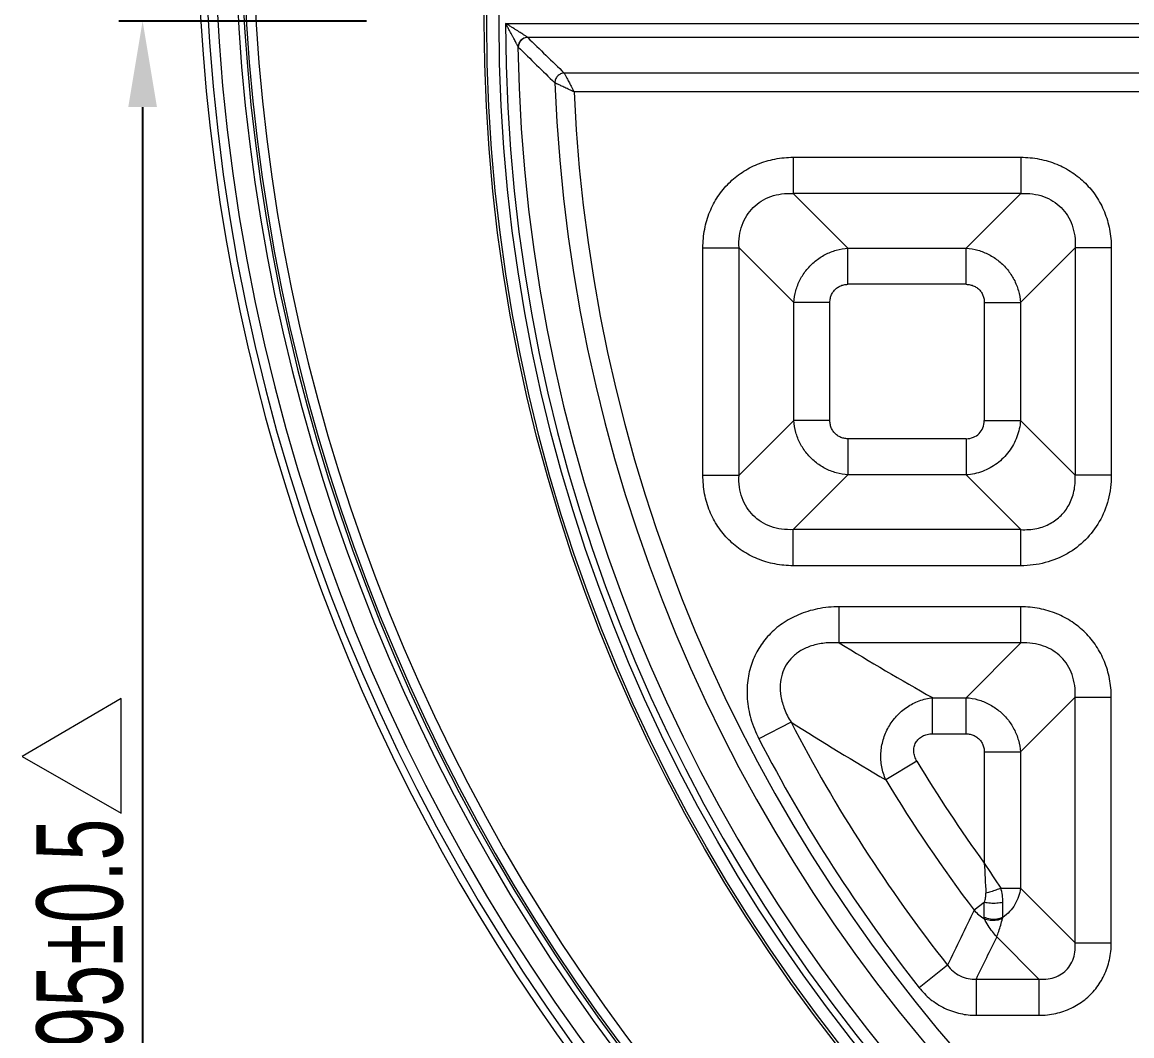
# Model space of a CAD drawing. Header units: millimetres. Extents: x 5536 to 6151, y 463 to 893.
# Drawn here: x 5924.2 to 5982.3, y 592 to 645 of the extents above; entities that cross this region are included whole.
import ezdxf

# ---------------------------------------------------------------- set-up
doc = ezdxf.new("R2010")
doc.units = ezdxf.units.MM
doc.header["$LTSCALE"] = 0.2
doc.layers.get('0').update_dxf_attribs({"lineweight": 18})
doc.layers.add('poumianxian', color=2, linetype='Continuous', lineweight=18)
doc.styles.add('標準', font='', dxfattribs={"width": 0.667})
doc.styles.get('標準').set_extended_font_data('pmingliu')
doc.dimstyles.new('11111111111', dxfattribs={"dimtxt": 4.5, "dimasz": 4.5, "dimexe": 1.25, "dimexo": 0.625, "dimtad": 1, "dimtoh": 1, "dimdsep": 46, "dimtxsty": '標準', "dimblk": '_CAXARROW', "dimcen": 0, "dimdle": 9, "dimclrd": 6, "dimclre": 6, "dimclrt": 2, "dimadec": 0, "dimazin": 0, "dimtfac": 0.707107, "dimtofl": 0, "dimtmove": 2, "dimatfit": 3, "dimfxl": 0, "dimfrac": 2, "dimtolj": 1, "dimarcsym": 0})
doc.dimstyles.new('ISO-25', dxfattribs={"dimtxt": 2.5, "dimasz": 2.5, "dimexe": 1.25, "dimexo": 0.625, "dimtad": 1, "dimdsep": 46, "dimtxsty": 'Standard', "dimblk": '_CAXARROW', "dimcen": 0, "dimdle": 5, "dimclrd": 4, "dimclre": 4, "dimclrt": 3, "dimadec": 0, "dimazin": 0, "dimtfac": 0.707107, "dimtofl": 0, "dimtmove": 2, "dimatfit": 3, "dimfxl": 0, "dimfrac": 2, "dimarcsym": 0})

# ---------------------------------------------------------------- blocks, each defined once
blk = doc.blocks.new('*X6')
at = {"layer": 'poumianxian'}
blk.add_hatch(color=6, dxfattribs=at).paths.add_polyline_path([(6122.675, 711.828), (6123.522, 710.591), (6119.386, 708.667)], flags=0)
at = {"layer": 'poumianxian', "color": 6, "lineweight": -2}
blk.add_line((6139.007, 722.105), (6123.098, 711.21), dxfattribs=at)
at = {"layer": 'poumianxian', "insert": (6131.14, 720.511), "char_height": 4.5, "width": 42.93346, "attachment_point": 5, "rotation": 34.40627, "style": '標準'}
blk.add_mtext('\\T1.004;%%C203.82', dxfattribs=at)
blk = doc.blocks.new('_CAXARROW')
blk.add_hatch(color=0).paths.add_polyline_path([(0, 0), (-1, 0.125), (-1, -0.125)], flags=0)
blk = doc.blocks.new('*X60')
at = {"layer": 'poumianxian'}
for points in [[(5929.783, 640.583), (5931.283, 640.583), (5930.533, 645.083)], [(5929.783, 549.633), (5931.283, 549.633), (5930.533, 545.133)]]:
    blk.add_hatch(color=6, dxfattribs=at).paths.add_polyline_path(points, flags=0)
at = {"layer": 'poumianxian', "color": 6, "lineweight": -2}
for p, q in [((5942.233, 645.083), (5929.283, 645.083)), ((5930.533, 640.583), (5930.533, 549.633)), ((6014.536, 545.133), (5929.283, 545.133))]:
    blk.add_line(p, q, dxfattribs=at)
at = {"layer": 'poumianxian', "color": 2, "insert": (5927.266, 594.637), "char_height": 4.5, "width": 49.69584, "attachment_point": 5, "rotation": 90, "style": '標準'}
blk.add_mtext('\\T1.004;99.95%%P0.5', dxfattribs=at)
blk = doc.blocks.new('ETERTER')
at = {"layer": 'poumianxian'}
for p, q in [((-3.042, 5.172), (-6, 0)), ((0, 0), (-3.042, 5.172)), ((-6, 0), (0, 0))]:
    blk.add_line(p, q, dxfattribs=at)

msp = doc.modelspace()

# ---------------------------------------------------------------- linework, layer by layer
for p, q in [((5949.511, 644.962), (6030.508, 644.962)), ((6030.508, 644.224), (5950.669, 644.224)), ((6028.647, 642.363), (5952.581, 642.363)), ((6028.647, 641.378), (5953.094, 641.378)), ((5964.557, 637.96), (5964.557, 636.069)), ((5964.557, 637.96), (5976.455, 637.96)), ((5976.455, 637.96), (5976.455, 636.069)), ((5967.416, 633.21), (5964.557, 636.069)), ((5976.455, 636.069), (5964.557, 636.069)), ((5973.597, 633.21), (5976.455, 636.069)), ((5959.83, 621.334), (5959.83, 633.232)), ((5959.83, 633.232), (5961.721, 633.232)), ((5961.721, 621.334), (5961.721, 633.232)), ((5964.579, 630.373), (5961.721, 633.232)), ((5967.416, 631.319), (5967.416, 633.21)), ((5967.416, 633.21), (5973.597, 633.21)), ((5973.597, 631.319), (5973.597, 633.21)), ((5976.433, 630.373), (5979.292, 633.232)), ((5979.292, 633.232), (5979.292, 621.334)), ((5981.183, 633.232), (5979.292, 633.232)), ((5981.183, 633.232), (5981.183, 621.334)), ((5973.597, 631.319), (5967.416, 631.319)), ((5964.579, 624.193), (5964.579, 630.373)), ((5966.47, 630.373), (5964.579, 630.373)), ((5966.47, 624.193), (5966.47, 630.373)), ((5974.542, 630.373), (5974.542, 624.193)), ((5974.542, 630.373), (5976.433, 630.373)), ((5976.433, 630.373), (5976.433, 624.193)), ((5964.579, 624.193), (5961.721, 621.334)), ((5966.47, 624.193), (5964.579, 624.193)), ((5974.542, 624.193), (5976.433, 624.193)), ((5976.433, 624.193), (5979.292, 621.334)), ((5967.416, 623.247), (5967.416, 621.356)), ((5973.597, 623.247), (5967.416, 623.247)), ((5973.597, 623.247), (5973.597, 621.356)), ((5959.83, 621.334), (5961.721, 621.334)), ((5967.416, 621.356), (5964.557, 618.497)), ((5973.597, 621.356), (5967.416, 621.356)), ((5973.597, 621.356), (5976.455, 618.497)), ((5981.183, 621.334), (5979.292, 621.334)), ((5964.557, 616.606), (5964.557, 618.497)), ((5976.455, 618.497), (5964.557, 618.497)), ((5976.455, 616.606), (5976.455, 618.497)), ((5976.455, 616.606), (5964.557, 616.606)), ((5966.958, 612.569), (5966.958, 614.46)), ((5976.455, 614.46), (5966.958, 614.46)), ((5976.455, 612.569), (5976.455, 614.46)), ((5976.455, 612.569), (5966.958, 612.569)), ((5973.597, 609.71), (5976.455, 612.569)), ((5971.829, 607.819), (5971.829, 609.71)), ((5971.829, 609.71), (5973.597, 609.71)), ((5973.597, 607.819), (5973.597, 609.71)), ((5976.433, 606.873), (5979.292, 609.732)), ((5979.292, 596.889), (5979.292, 609.732)), ((5979.292, 609.732), (5981.183, 609.732)), ((5981.183, 596.888), (5981.183, 609.732)), ((5964.439, 608.429), (5962.759, 607.56)), ((5971.829, 607.819), (5973.597, 607.819)), ((5971.019, 606.386), (5969.399, 605.41)), ((5974.542, 606.873), (5974.542, 601.059)), ((5974.542, 606.873), (5976.433, 606.873)), ((5976.433, 606.873), (5976.433, 599.747)), ((5975.405, 599.747), (5976.433, 599.747)), ((5976.433, 599.747), (5979.292, 596.889)), ((5974.542, 599.01), (5974.008, 598.605)), ((5974.542, 598.225), (5974.542, 599.01)), ((5975.515, 598.225), (5975.515, 599.01)), ((5975.192, 597.206), (5977.401, 594.997)), ((5979.292, 596.888), (5981.183, 596.888)), ((5972.625, 595.718), (5971.14, 594.548)), ((5974.111, 594.997), (5974.111, 593.106)), ((5974.111, 594.997), (5977.401, 594.997)), ((5977.401, 594.997), (5977.401, 593.106)), ((5974.111, 593.106), (5977.401, 593.106))]:
    msp.add_line(p, q)
for radius in [86.907, 86.782, 86.133]:
    msp.add_circle((6035.306, 645.083), radius)
for centre, radius, start, end in [((6035.306, 651.083), 101.525, 101.56871, 263.81047), ((6035.306, 651.083), 101.026, 101.59189, 263.81047), ((6035.306, 651.083), 99.942, 101.71935, 249.08959), ((6035.306, 651.083), 99.642, 101.71935, 249.08959), ((6035.306, 651.083), 99.525, 101.73334, 248.88345), ((6035.306, 651.083), 99.026, 101.82936, 248.86382), ((6035.306, 651.083), 101.908, 118.44247, 254.63694), ((6035.306, 645.083), 85.795, 180.08059, 269.91941), ((6114.827, 811.017), 234.025, 225.45618, 226.1095), ((6035.306, 645.083), 85.155, 180.90297, 269.09703), ((6116.211, 811.447), 236.006, 225.29004, 225.93983), ((6035.306, 645.083), 83.28, 182.22396, 267.77604), ((6035.306, 645.083), 82.295, 182.58039, 267.41961), ((6058.196, 762.434), 175.453, 238.66703, 240.51134), ((6035.306, 645.083), 79.786, 207.34891, 218.2224), ((6060.66, 760.953), 180.339, 237.75372, 239.59845), ((6035.306, 645.083), 81.677, 207.34893, 218.22237), ((6035.306, 645.083), 75.036, 211.04547, 215.92336), ((6035.306, 645.083), 76.927, 211.04541, 217.1705), ((6208.09, 613.138), 233.86, 182.96066, 183.34625), ((6073.266, 665.082), 117.666, 212.96342, 213.72828), ((6303.532, 439.015), 366.135, 154.15891, 154.65969), ((5975.62, 599.969), 2.113, 220.24324, 239.50242), ((6288.374, 442.483), 349.316, 153.70898, 154.11229)]:
    msp.add_arc(centre, radius, start, end)
for points, knots in [([(5950.162, 643.741), (5950.156, 643.755), (5950.141, 643.786), (5950.116, 643.838), (5950.084, 643.901), (5950.044, 643.977), (5949.996, 644.068), (5949.938, 644.176), (5949.87, 644.302), (5949.793, 644.444), (5949.707, 644.602), (5949.612, 644.776), (5949.546, 644.898), (5949.511, 644.962)], [0, 0, 0, 0, 5259.292852, 11842.4558, 19818.365911, 29451.930477, 41123.942429, 55194.604295, 71696.305497, 90257.793671, 110753.3833, 133423.367961, 158450.273036, 158450.273036, 158450.273036, 158450.273036]), ([(5950.654, 644.234), (5950.643, 644.243), (5950.618, 644.262), (5950.574, 644.292), (5950.518, 644.329), (5950.449, 644.374), (5950.364, 644.428), (5950.262, 644.493), (5950.143, 644.568), (5950.008, 644.652), (5949.857, 644.747), (5949.689, 644.851), (5949.572, 644.924), (5949.511, 644.962)], [0, 0, 0, 0, 4816.189591, 11092.094098, 18852.775227, 28345.217143, 39946.745321, 54022.262793, 70609.709714, 89335.964748, 110070.291315, 133050.984757, 158456.525257, 158456.525257, 158456.525257, 158456.525257]), ([(5950.654, 644.234), (5950.57, 644.231), (5950.4, 644.179), (5950.214, 643.994), (5950.164, 643.824), (5950.162, 643.741)], [0, 0, 0, 0, 16462.127284, 32989.981328, 49256.179376, 49256.179376, 49256.179376, 49256.179376]), ([(5950.669, 644.224), (5950.584, 644.221), (5950.412, 644.17), (5950.226, 643.981), (5950.178, 643.808), (5950.176, 643.723)], [0, 0, 0, 0, 16378.569965, 32877.975326, 49256.314952, 49256.314952, 49256.314952, 49256.314952]), ([(5952.581, 642.363), (5952.517, 642.361), (5952.386, 642.33), (5952.223, 642.215), (5952.114, 642.047), (5952.089, 641.916), (5952.089, 641.851)], [0, 0, 0, 0, 15591.836287, 31314.897495, 47038.01359, 62629.951311, 62629.951311, 62629.951311, 62629.951311]), ([(5952.581, 642.363), (5952.586, 642.353), (5952.599, 642.329), (5952.621, 642.287), (5952.648, 642.234), (5952.682, 642.169), (5952.722, 642.092), (5952.769, 642.003), (5952.821, 641.903), (5952.879, 641.792), (5952.943, 641.668), (5953.016, 641.529), (5953.067, 641.43), (5953.095, 641.378)], [0, 0, 0, 0, 4881.397992, 11587.063954, 19983.731165, 30437.007961, 42936.826499, 57352.433855, 73485.444668, 91198.15964, 110869.575459, 133099.649555, 158547.697365, 158547.697365, 158547.697365, 158547.697365]), ([(5953.095, 641.378), (5953.041, 641.403), (5952.94, 641.45), (5952.798, 641.517), (5952.672, 641.576), (5952.559, 641.629), (5952.456, 641.678), (5952.365, 641.72), (5952.286, 641.758), (5952.22, 641.789), (5952.166, 641.815), (5952.124, 641.835), (5952.1, 641.846), (5952.089, 641.851)], [0, 0, 0, 0, 25433.957107, 47656.007845, 67323.626672, 85035.561964, 101169.990205, 115588.597042, 128092.380444, 138550.0533, 146951.003856, 153660.575042, 158544.617739, 158544.617739, 158544.617739, 158544.617739]), ([(5959.83, 633.232), (5959.83, 633.557), (5959.89, 634.198), (5960.159, 635.107), (5960.59, 635.923), (5961.165, 636.626), (5961.867, 637.2), (5962.684, 637.631), (5963.593, 637.9), (5964.233, 637.96), (5964.557, 637.96)], [0, 0, 0, 0, 15369.590522, 30240.898906, 44606.546034, 58744.725158, 72884.906436, 87253.893463, 102135.723982, 117467.078735, 117467.078735, 117467.078735, 117467.078735]), ([(5976.455, 637.96), (5976.78, 637.96), (5977.421, 637.9), (5978.331, 637.63), (5979.147, 637.199), (5979.849, 636.625), (5980.423, 635.922), (5980.854, 635.106), (5981.123, 634.196), (5981.183, 633.556), (5981.183, 633.232)], [0, 0, 0, 0, 15417.123865, 30334.424559, 44744.500147, 58926.404241, 73110.316682, 87523.742497, 102451.597869, 117830.367713, 117830.367713, 117830.367713, 117830.367713]), ([(5961.721, 633.232), (5961.708, 633.437), (5961.721, 633.84), (5961.857, 634.412), (5962.102, 634.919), (5962.443, 635.347), (5962.872, 635.688), (5963.379, 635.932), (5963.95, 636.068), (5964.353, 636.081), (5964.557, 636.069)], [0, 0, 0, 0, 15816.276402, 30773.910796, 44957.785249, 58771.962815, 72584.691645, 86767.716344, 101732.396642, 117514.89359, 117514.89359, 117514.89359, 117514.89359]), ([(5976.455, 636.069), (5976.66, 636.081), (5977.063, 636.068), (5977.635, 635.932), (5978.142, 635.688), (5978.571, 635.346), (5978.912, 634.918), (5979.155, 634.411), (5979.292, 633.839), (5979.304, 633.437), (5979.292, 633.232)], [0, 0, 0, 0, 15859.15152, 30857.333406, 45079.657825, 58931.283173, 72781.45586, 87002.928221, 102008.175114, 117833.455607, 117833.455607, 117833.455607, 117833.455607]), ([(5964.579, 630.373), (5964.593, 630.58), (5964.666, 630.993), (5964.898, 631.576), (5965.244, 632.101), (5965.689, 632.545), (5966.214, 632.891), (5966.797, 633.124), (5967.209, 633.196), (5967.416, 633.21)], [0, 0, 0, 0, 14843.768449, 29731.112719, 44644.534362, 59566.861457, 74479.975983, 89367.282876, 104206.357379, 104206.357379, 104206.357379, 104206.357379]), ([(5973.597, 633.21), (5973.803, 633.196), (5974.216, 633.124), (5974.799, 632.891), (5975.324, 632.545), (5975.769, 632.1), (5976.115, 631.575), (5976.347, 630.992), (5976.419, 630.58), (5976.433, 630.373)], [0, 0, 0, 0, 14868.301346, 29780.250532, 44718.320191, 59665.310019, 74603.072053, 89514.983801, 104378.583443, 104378.583443, 104378.583443, 104378.583443]), ([(5966.47, 630.373), (5966.47, 630.446), (5966.485, 630.59), (5966.554, 630.794), (5966.665, 630.974), (5966.815, 631.124), (5966.995, 631.235), (5967.199, 631.304), (5967.343, 631.319), (5967.416, 631.319)], [0, 0, 0, 0, 15236.437577, 30144.871832, 44821.654466, 59420.204762, 74103.869359, 89018.009631, 104248.853771, 104248.853771, 104248.853771, 104248.853771]), ([(5973.597, 631.319), (5973.669, 631.319), (5973.813, 631.304), (5974.017, 631.235), (5974.198, 631.124), (5974.347, 630.974), (5974.458, 630.794), (5974.527, 630.59), (5974.542, 630.446), (5974.542, 630.373)], [0, 0, 0, 0, 15255.911226, 30183.399909, 44878.940899, 59496.149561, 74198.581309, 89131.783302, 104382.093942, 104382.093942, 104382.093942, 104382.093942]), ([(5967.416, 621.356), (5967.209, 621.37), (5966.797, 621.442), (5966.214, 621.675), (5965.689, 622.021), (5965.244, 622.466), (5964.898, 622.991), (5964.666, 623.574), (5964.594, 623.986), (5964.579, 624.193)], [0, 0, 0, 0, 14855.137305, 29753.883809, 44678.727654, 59612.483773, 74537.020268, 89435.729363, 104286.169128, 104286.169128, 104286.169128, 104286.169128]), ([(5967.416, 623.247), (5967.343, 623.247), (5967.199, 623.262), (5966.996, 623.331), (5966.815, 623.442), (5966.666, 623.592), (5966.554, 623.772), (5966.485, 623.976), (5966.47, 624.12), (5966.47, 624.193)], [0, 0, 0, 0, 15244.716106, 30161.250672, 44846.007753, 59452.489989, 74144.132773, 89066.376456, 104305.496086, 104305.496086, 104305.496086, 104305.496086]), ([(5973.597, 623.247), (5973.724, 623.247), (5973.975, 623.294), (5974.29, 623.502), (5974.496, 623.816), (5974.542, 624.066), (5974.542, 624.193)], [0, 0, 0, 0, 16261.661105, 31545.315129, 46831.765448, 62956.461742, 62956.461742, 62956.461742, 62956.461742]), ([(5976.433, 624.193), (5976.413, 623.903), (5976.288, 623.327), (5975.863, 622.553), (5975.237, 621.927), (5974.462, 621.502), (5973.886, 621.376), (5973.597, 621.356)], [0, 0, 0, 0, 15375.93407, 30760.039829, 46210.095344, 61643.607775, 76995.404591, 76995.404591, 76995.404591, 76995.404591]), ([(5964.557, 616.606), (5964.232, 616.606), (5963.591, 616.666), (5962.682, 616.936), (5961.866, 617.367), (5961.164, 617.941), (5960.589, 618.644), (5960.158, 619.46), (5959.889, 620.37), (5959.83, 621.01), (5959.83, 621.334)], [0, 0, 0, 0, 15392.529769, 30286.033709, 44673.121691, 58832.40217, 72993.687789, 87384.120653, 102288.162433, 117642.399365, 117642.399365, 117642.399365, 117642.399365]), ([(5964.557, 618.497), (5964.352, 618.485), (5963.95, 618.498), (5963.377, 618.634), (5962.871, 618.878), (5962.442, 619.22), (5962.101, 619.648), (5961.857, 620.155), (5961.721, 620.727), (5961.708, 621.129), (5961.721, 621.334)], [0, 0, 0, 0, 15836.129147, 30812.538512, 45014.216705, 58845.733959, 72675.800662, 86876.628033, 101860.092148, 117662.399438, 117662.399438, 117662.399438, 117662.399438]), ([(5976.455, 618.497), (5976.734, 618.481), (5977.27, 618.515), (5977.997, 618.777), (5978.581, 619.209), (5979.013, 619.793), (5979.274, 620.52), (5979.309, 621.055), (5979.292, 621.334)], [0, 0, 0, 0, 16576.749755, 31416.727772, 45261.273817, 59091.25007, 73920.326664, 90495.74032, 90495.74032, 90495.74032, 90495.74032]), ([(5981.183, 621.334), (5981.183, 620.904), (5981.078, 620.059), (5980.607, 618.897), (5979.865, 617.924), (5978.892, 617.182), (5977.73, 616.711), (5976.885, 616.606), (5976.455, 616.606)], [0, 0, 0, 0, 15689.064694, 30687.299928, 45256.102279, 59832.198561, 74826.420287, 90516.504166, 90516.504166, 90516.504166, 90516.504166]), ([(5966.958, 614.46), (5966.58, 614.46), (5965.85, 614.392), (5964.838, 614.086), (5963.975, 613.615), (5963.273, 613.013), (5962.732, 612.304), (5962.351, 611.497), (5962.139, 610.596), (5962.118, 609.613), (5962.311, 608.574), (5962.586, 607.895), (5962.759, 607.56)], [0, 0, 0, 0, 16684.661823, 32073.739275, 46347.677408, 59737.502332, 72564.688429, 85418.773204, 98818.435009, 113090.327174, 128485.792704, 145130.956118, 145130.956118, 145130.956118, 145130.956118]), ([(5981.183, 609.732), (5981.183, 610.056), (5981.123, 610.697), (5980.854, 611.606), (5980.423, 612.423), (5979.848, 613.125), (5979.146, 613.7), (5978.329, 614.131), (5977.42, 614.4), (5976.779, 614.46), (5976.455, 614.46)], [0, 0, 0, 0, 15423.76647, 30378.535119, 44821.040836, 59034.271111, 73248.051745, 87691.198311, 102647.67983, 118064.006695, 118064.006695, 118064.006695, 118064.006695]), ([(5966.958, 612.569), (5966.702, 612.589), (5966.212, 612.587), (5965.53, 612.45), (5964.959, 612.2), (5964.504, 611.855), (5964.167, 611.432), (5963.947, 610.937), (5963.85, 610.373), (5963.891, 609.75), (5964.082, 609.082), (5964.304, 608.647), (5964.439, 608.429)], [0, 0, 0, 0, 17786.070756, 33584.792659, 47694.945684, 60517.23806, 72586.850185, 84688.624627, 97539.377547, 111665.770663, 127476.355737, 145189.265747, 145189.265747, 145189.265747, 145189.265747]), ([(5979.292, 609.732), (5979.304, 609.937), (5979.292, 610.339), (5979.155, 610.911), (5978.911, 611.418), (5978.57, 611.847), (5978.141, 612.188), (5977.634, 612.432), (5977.062, 612.568), (5976.66, 612.581), (5976.455, 612.569)], [0, 0, 0, 0, 15868.406881, 30900.285451, 45151.429072, 59030.895148, 72910.015033, 87161.077602, 102194.014453, 118055.498016, 118055.498016, 118055.498016, 118055.498016]), ([(5969.399, 605.41), (5969.3, 605.626), (5969.155, 606.085), (5969.109, 606.804), (5969.231, 607.516), (5969.513, 608.182), (5969.939, 608.767), (5970.486, 609.239), (5971.125, 609.571), (5971.593, 609.683), (5971.829, 609.71)], [0, 0, 0, 0, 14666.641692, 29388.646216, 44155.242431, 58944.403252, 73734.702277, 88504.201774, 103228.960522, 117897.569735, 117897.569735, 117897.569735, 117897.569735]), ([(5973.597, 609.71), (5973.803, 609.696), (5974.216, 609.624), (5974.799, 609.391), (5975.324, 609.045), (5975.769, 608.6), (5976.115, 608.075), (5976.347, 607.492), (5976.419, 607.08), (5976.433, 606.873)], [0, 0, 0, 0, 14892.551992, 29828.823016, 44791.257115, 59762.625934, 74724.751907, 89660.98543, 104548.828048, 104548.828048, 104548.828048, 104548.828048]), ([(5971.019, 606.386), (5970.972, 606.464), (5970.896, 606.627), (5970.846, 606.886), (5970.866, 607.138), (5970.954, 607.367), (5971.106, 607.562), (5971.311, 607.708), (5971.558, 607.799), (5971.737, 607.819), (5971.829, 607.819)], [0, 0, 0, 0, 15830.451064, 30822.846701, 45096.641337, 58959.645455, 72826.4922, 87106.863401, 102107.221056, 117944.512436, 117944.512436, 117944.512436, 117944.512436]), ([(5973.597, 607.819), (5973.669, 607.819), (5973.813, 607.804), (5974.017, 607.735), (5974.198, 607.624), (5974.347, 607.474), (5974.458, 607.294), (5974.527, 607.09), (5974.542, 606.946), (5974.542, 606.873)], [0, 0, 0, 0, 15280.802174, 30232.645964, 44952.163624, 59593.221153, 74319.640814, 89277.207235, 104552.399686, 104552.399686, 104552.399686, 104552.399686]), ([(5974.542, 599.01), (5974.571, 599.092), (5974.617, 599.249), (5974.633, 599.413), (5974.629, 599.488)], [0, 0, 0, 0, 19150.969216, 35567.804051, 35567.804051, 35567.804051, 35567.804051]), ([(5975.405, 599.747), (5975.322, 599.713), (5975.151, 599.648), (5974.892, 599.561), (5974.716, 599.511), (5974.629, 599.488)], [0, 0, 0, 0, 16319.627145, 33290.832828, 49610.447455, 49610.447455, 49610.447455, 49610.447455]), ([(5975.515, 599.01), (5975.515, 599.137), (5975.5, 599.386), (5975.444, 599.631), (5975.405, 599.747)], [0, 0, 0, 0, 18106.444407, 35572.705572, 35572.705572, 35572.705572, 35572.705572]), ([(5976.433, 599.747), (5976.417, 599.599), (5976.351, 599.302), (5976.156, 598.886), (5975.876, 598.517), (5975.641, 598.313), (5975.515, 598.225)], [0, 0, 0, 0, 15448.377506, 31199.892193, 47132.740426, 63091.142642, 63091.142642, 63091.142642, 63091.142642]), ([(5975.515, 599.01), (5975.41, 598.985), (5975.192, 598.954), (5974.865, 598.954), (5974.646, 598.985), (5974.542, 599.01)], [0, 0, 0, 0, 16273.181121, 33338.695546, 49612.434914, 49612.434914, 49612.434914, 49612.434914]), ([(5974.548, 598.149), (5974.546, 598.162), (5974.543, 598.187), (5974.542, 598.213), (5974.542, 598.225)], [0, 0, 0, 0, 17794.491235, 35570.651067, 35570.651067, 35570.651067, 35570.651067]), ([(5975.515, 598.225), (5975.415, 598.177), (5975.197, 598.111), (5974.859, 598.111), (5974.642, 598.177), (5974.542, 598.225)], [0, 0, 0, 0, 16463.467065, 33151.015613, 49615.019016, 49615.019016, 49615.019016, 49615.019016]), ([(5975.497, 598.173), (5975.499, 598.182), (5975.504, 598.199), (5975.511, 598.217), (5975.515, 598.225)], [0, 0, 0, 0, 17304.451847, 35576.614351, 35576.614351, 35576.614351, 35576.614351]), ([(5975.497, 598.173), (5975.399, 598.123), (5975.188, 598.054), (5974.858, 598.045), (5974.645, 598.104), (5974.548, 598.149)], [0, 0, 0, 0, 16649.812075, 33303.285579, 49615.182462, 49615.182462, 49615.182462, 49615.182462]), ([(5975.192, 597.206), (5975.111, 597.294), (5974.955, 597.486), (5974.741, 597.803), (5974.611, 598.03), (5974.548, 598.149)], [0, 0, 0, 0, 15601.252355, 32155.234872, 49615.396993, 49615.396993, 49615.396993, 49615.396993]), ([(5975.192, 597.206), (5975.232, 597.3), (5975.307, 597.502), (5975.407, 597.825), (5975.468, 598.053), (5975.497, 598.173)], [0, 0, 0, 0, 14967.333901, 31562.795914, 49619.622559, 49619.622559, 49619.622559, 49619.622559]), ([(5977.401, 594.997), (5977.56, 594.984), (5977.871, 594.988), (5978.308, 595.101), (5978.682, 595.311), (5978.978, 595.608), (5979.188, 595.981), (5979.301, 596.419), (5979.306, 596.729), (5979.292, 596.889)], [0, 0, 0, 0, 16241.052145, 31305.865488, 45439.918819, 59283.912566, 73416.96371, 88483.716663, 104716.249796, 104716.249796, 104716.249796, 104716.249796]), ([(5977.401, 593.106), (5977.697, 593.106), (5978.28, 593.169), (5979.097, 593.448), (5979.81, 593.892), (5980.398, 594.479), (5980.841, 595.193), (5981.121, 596.01), (5981.183, 596.593), (5981.183, 596.888)], [0, 0, 0, 0, 15608.410369, 30650.982154, 45177.211183, 59562.872357, 74090.145838, 89136.286447, 104734.289715, 104734.289715, 104734.289715, 104734.289715]), ([(5972.626, 595.718), (5972.707, 595.604), (5972.902, 595.387), (5973.269, 595.145), (5973.685, 595.009), (5973.973, 594.991), (5974.111, 594.997)], [0, 0, 0, 0, 15430.493737, 31714.044446, 47857.86232, 63076.805112, 63076.805112, 63076.805112, 63076.805112]), ([(5971.14, 594.548), (5971.311, 594.331), (5971.714, 593.919), (5972.45, 593.449), (5973.271, 593.167), (5973.838, 593.106), (5974.111, 593.106)], [0, 0, 0, 0, 15337.084647, 31714.22151, 47949.801882, 63070.63414, 63070.63414, 63070.63414, 63070.63414])]:
    msp.add_open_spline(points, degree=3, knots=knots)
for points in [[(5950.669, 644.224), (5950.664, 644.227), (5950.659, 644.23), (5950.654, 644.234)], [(5950.176, 643.723), (5950.171, 643.729), (5950.166, 643.735), (5950.162, 643.741)]]:
    msp.add_open_spline(points, degree=3)

# ---------------------------------------------------------------- block references
at = {"layer": 'poumianxian', "rotation": 90}
msp.add_blockref('ETERTER', (5929.409, 609.669), dxfattribs=at)

# ---------------------------------------------------------------- dimensions: what is measured, and where the dimension line sits
at = {"layer": 'poumianxian'}
dim = msp.add_diameter_dim_2p(p1=(5951.227, 593.499), p2=(6119.386, 708.667), dimstyle='ISO-25', override={"dimtxt": 4.5, "dimasz": 4.5, "dimpost": '%%C<>', "dimtxsty": '標準', "dimsah": 1, "dimclrd": 6, "dimclre": 6, "dimclrt": 256, "dimtfill": 1, "dimtolj": 1, "dimtzin": 8}, dxfattribs=at)
dim.commit()
dim.dimension.update_dxf_attribs({"geometry": '*X6', "text_midpoint": (6131.14, 720.511), "dimtype": 163})
dim = msp.add_linear_dim(base=(5930.533, 545.133), p1=(5942.858, 645.083), p2=(6015.161, 545.133), angle=90, text='99.95%%P0.5', dimstyle='11111111111', override={"dimsah": 1, "dimtfill": 1}, dxfattribs=at)
dim.commit()
dim.dimension.update_dxf_attribs({"geometry": '*X60', "text_midpoint": (5930.533, 594.637)})

doc.saveas('drawing.dxf')
